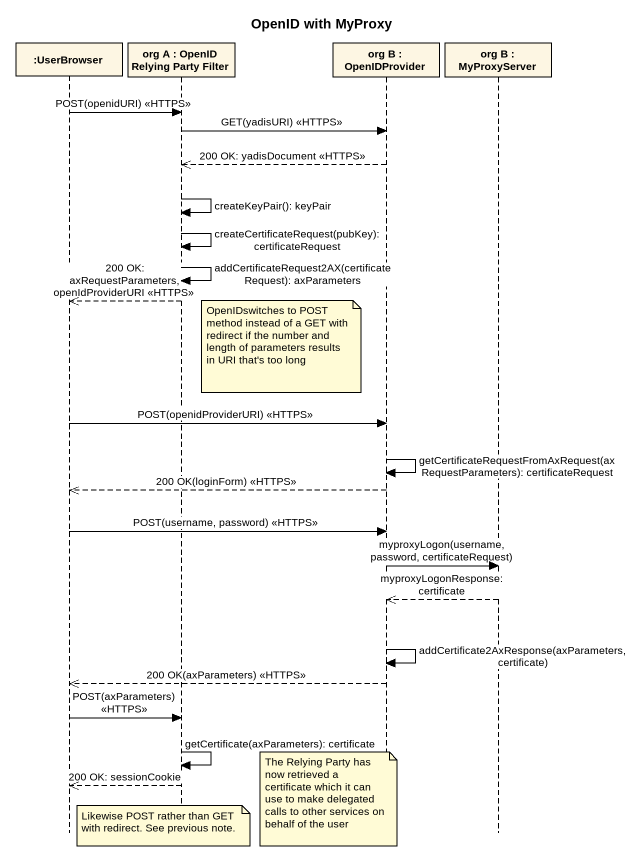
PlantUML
@startuml
title OpenID with MyProxy
hide footbox
participant ":UserBrowser" as UserBrowser
participant "org A : OpenID Relying Party Filter" as org_A
participant "org B : OpenIDProvider" as org_B
participant "org B : MyProxyServer" as org_B_2

UserBrowser -> org_A : POST(openidURI) <<HTTPS>>
org_A -> org_B : GET(yadisURI) <<HTTPS>>
org_B -->> org_A : 200 OK: yadisDocument <<HTTPS>>
org_A -> org_A : createKeyPair(): keyPair
org_A -> org_A : createCertificateRequest(pubKey): certificateRequest
org_A -> org_A : addCertificateRequest2AX(certificateRequest): axParameters
org_A -->> UserBrowser : 200 OK: axRequestParameters, openIdProviderURI <<HTTPS>>
note right of org_A : OpenIDswitches to POST method instead of a GET with redirect if the number and length of parameters results in URI that's too long
UserBrowser -> org_B : POST(openidProviderURI) <<HTTPS>>
org_B -> org_B : getCertificateRequestFromAxRequest(axRequestParameters): certificateRequest
org_B -->> UserBrowser : 200 OK(loginForm) <<HTTPS>>
UserBrowser -> org_B : POST(username, password) <<HTTPS>>
org_B -> org_B_2 : myproxyLogon(username, password, certificateRequest)
org_B_2 -->> org_B : myproxyLogonResponse: certificate
org_B -> org_B : addCertificate2AxResponse(axParameters, certificate)
org_B -->> UserBrowser : 200 OK(axParameters) <<HTTPS>>
UserBrowser -> org_A : POST(axParameters) <<HTTPS>>
org_A -> org_A : getCertificate(axParameters): certificate
org_A -->> UserBrowser : 200 OK: sessionCookie
note over org_B : The Relying Party has now retrieved a certificate which it can use to make delegated calls to other services on behalf of the user
note over org_A : Likewise POST rather than GET with redirect. See previous note.
@enduml
